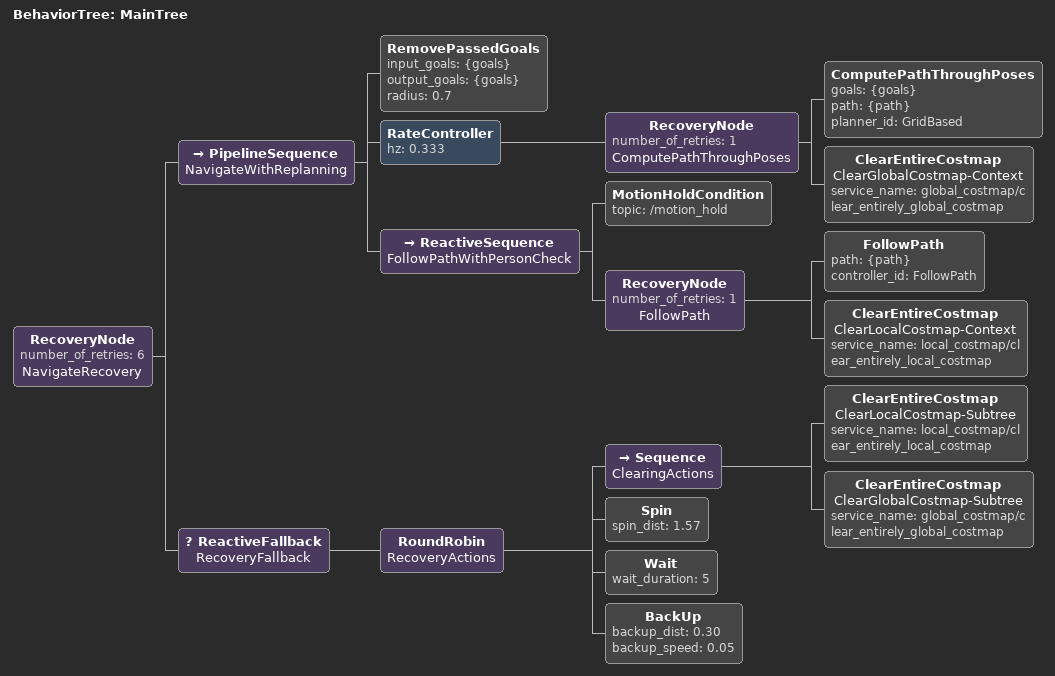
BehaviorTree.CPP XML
<root main_tree_to_execute="MainTree">
  <BehaviorTree ID="MainTree">
    <RecoveryNode number_of_retries="6" name="NavigateRecovery">
      <PipelineSequence name="NavigateWithReplanning">
        <RemovePassedGoals input_goals="{goals}" output_goals="{goals}" radius="0.7"/>
        <RateController hz="0.333">
          <RecoveryNode number_of_retries="1" name="ComputePathThroughPoses">
            <ComputePathThroughPoses goals="{goals}" path="{path}" planner_id="GridBased"/>
            <ClearEntireCostmap name="ClearGlobalCostmap-Context" service_name="global_costmap/clear_entirely_global_costmap"/>
          </RecoveryNode>
        </RateController>
        <ReactiveSequence name="FollowPathWithPersonCheck">
          <MotionHoldCondition topic="/motion_hold"/>
          <RecoveryNode number_of_retries="1" name="FollowPath">
            <FollowPath path="{path}" controller_id="FollowPath"/>
            <ClearEntireCostmap name="ClearLocalCostmap-Context" service_name="local_costmap/clear_entirely_local_costmap"/>
          </RecoveryNode>
        </ReactiveSequence>
      </PipelineSequence>
      <ReactiveFallback name="RecoveryFallback">
        <RoundRobin name="RecoveryActions">
          <Sequence name="ClearingActions">
            <ClearEntireCostmap name="ClearLocalCostmap-Subtree" service_name="local_costmap/clear_entirely_local_costmap"/>
            <ClearEntireCostmap name="ClearGlobalCostmap-Subtree" service_name="global_costmap/clear_entirely_global_costmap"/>
          </Sequence>
          <Spin spin_dist="1.57"/>
          <Wait wait_duration="5"/>
          <BackUp backup_dist="0.30" backup_speed="0.05"/>
        </RoundRobin>
      </ReactiveFallback>
    </RecoveryNode>
  </BehaviorTree>
</root>
